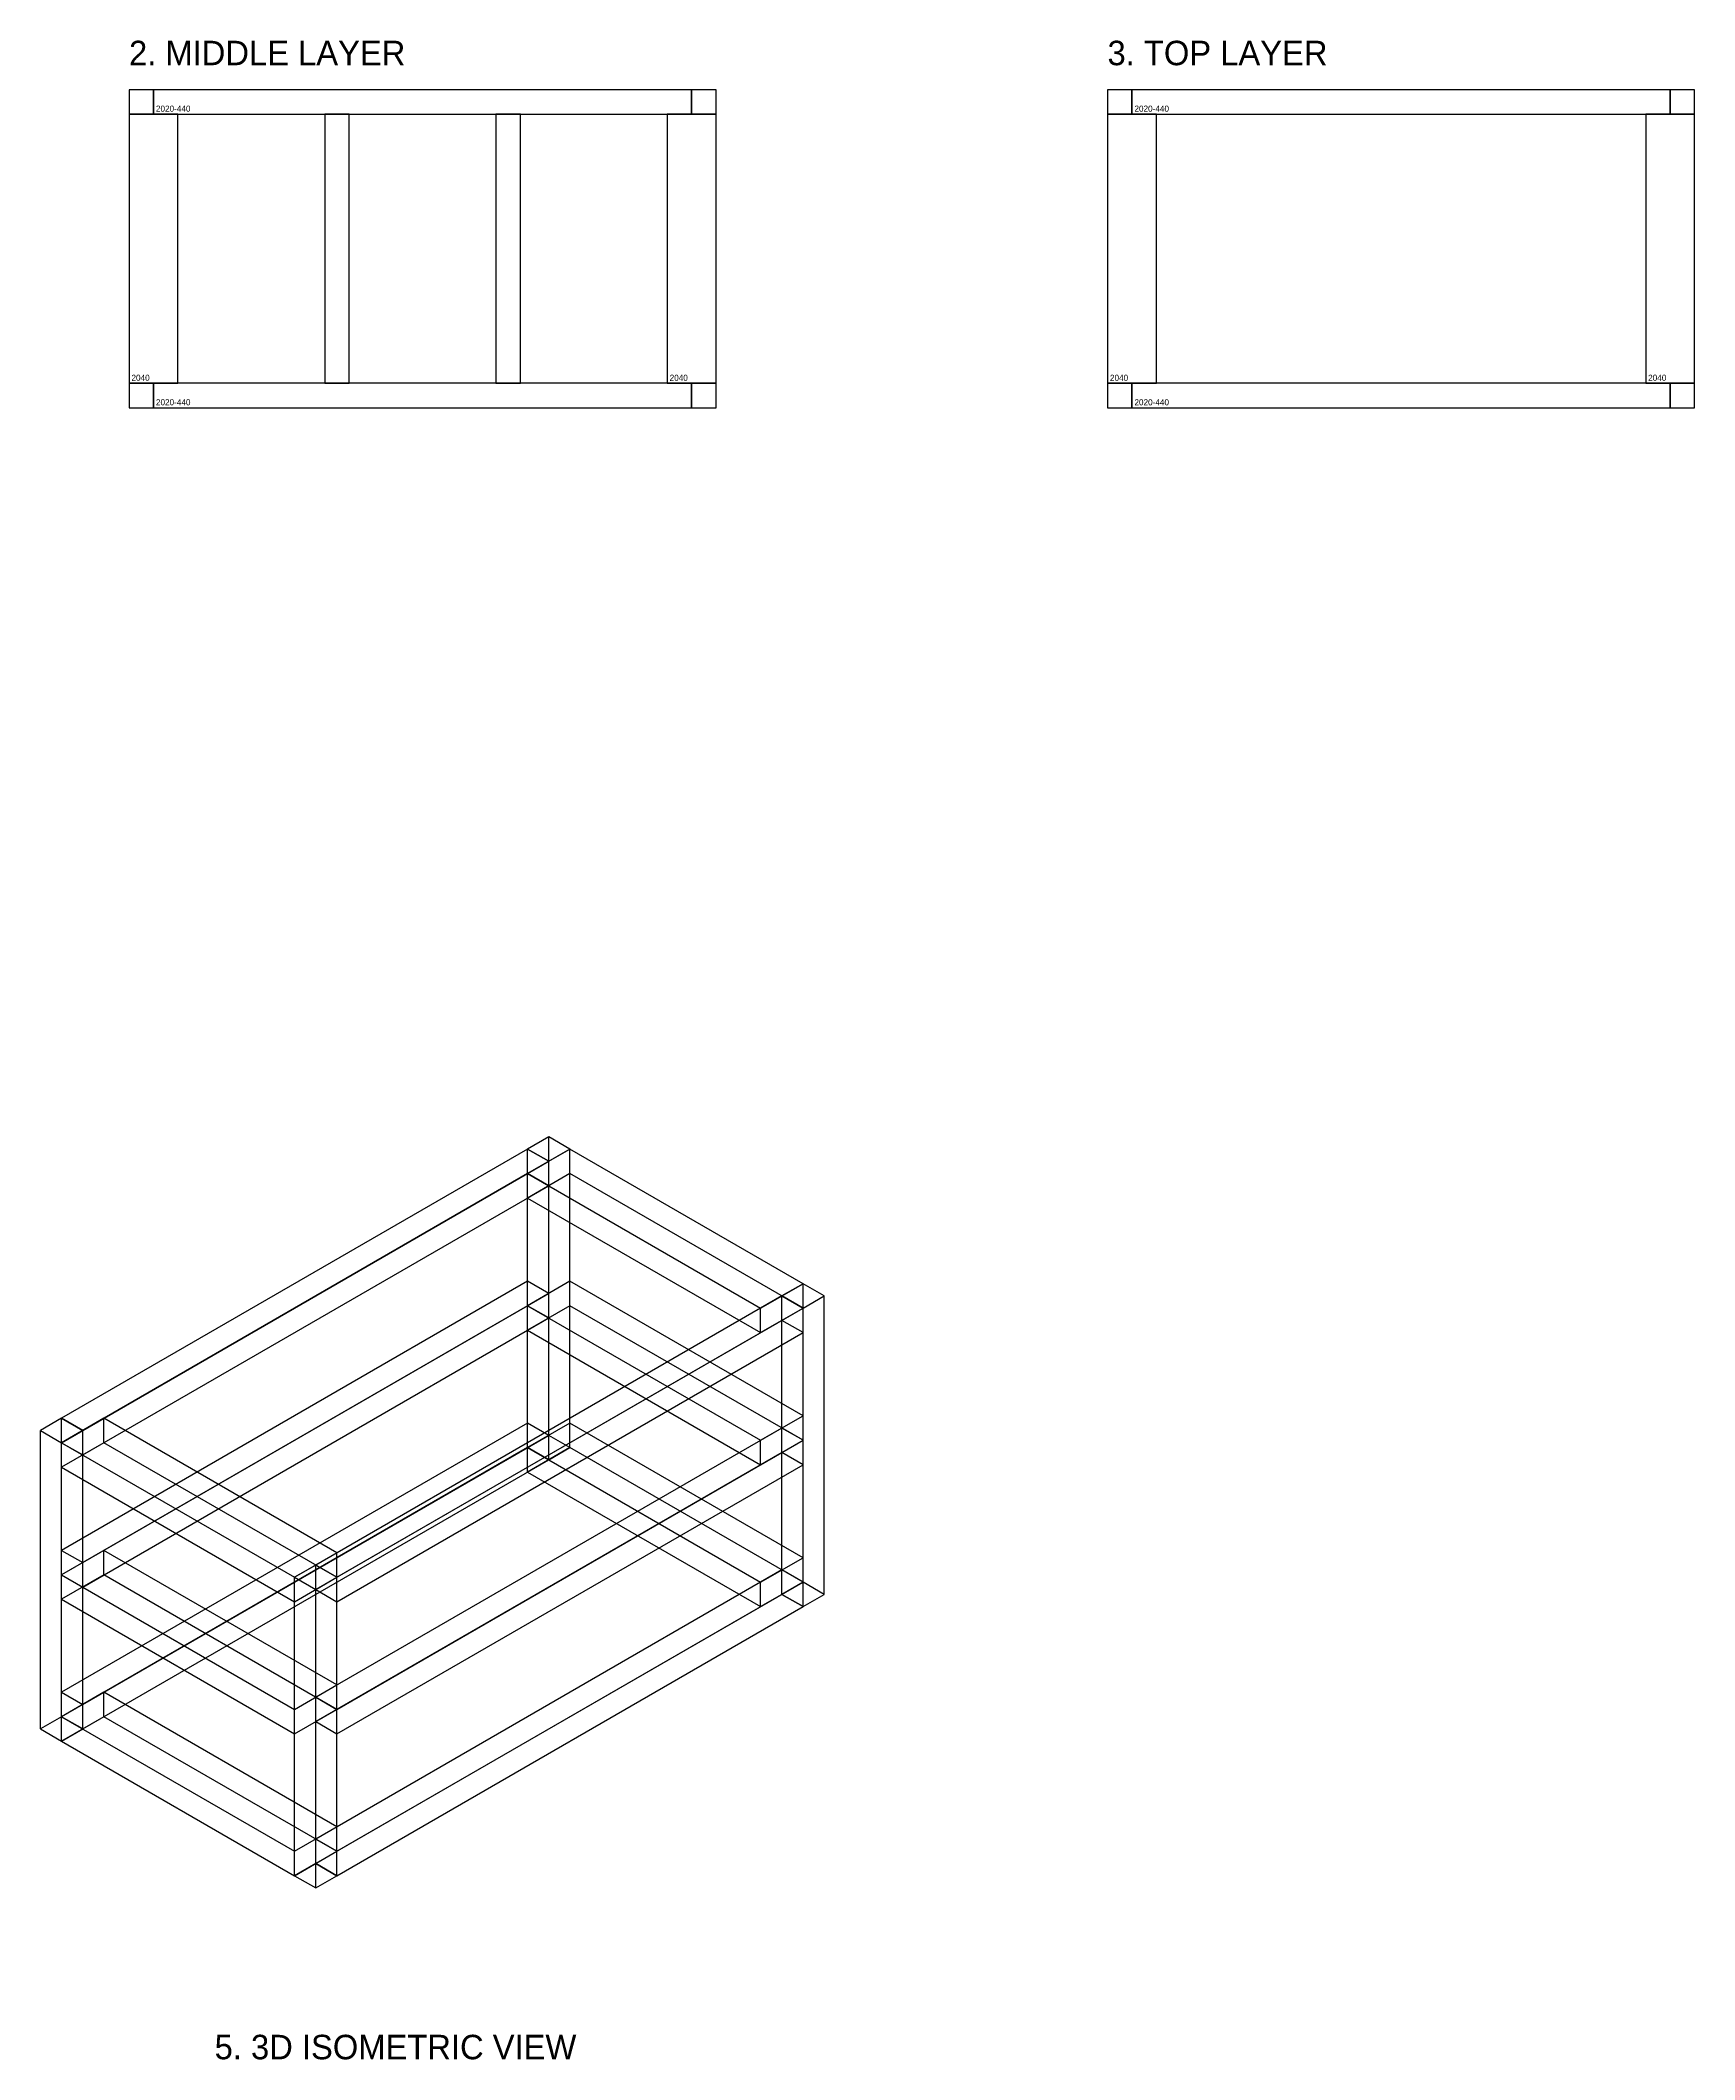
# Model space of a CAD drawing. Header units: metres. Extents: x -20 to 2060, y -1350 to 300.
# Drawn here: x 708 to 2060, y -1350 to 300 of the extents above; entities that cross this region are included whole.
import ezdxf

# ---------------------------------------------------------------- set-up
doc = ezdxf.new("R2010")
doc.units = ezdxf.units.M
doc.linetypes.add('DASHED', pattern=[5, 5])

msp = doc.modelspace()

# ---------------------------------------------------------------- linework, layer by layer
at = {"color": 3}
for p, q in [((1105.88, -606), (724.84, -826)), ((1123.2, -616), (1105.88, -606)), ((1105.88, -626), (1105.88, -606)), ((1105.88, -626), (724.84, -846)), ((742.16, -836), (1123.2, -616)), ((1123.2, -636), (1105.88, -626)), ((1123.2, -636), (1123.2, -616)), ((742.16, -856), (1123.2, -636)), ((1105.88, -714), (724.84, -934)), ((742.16, -944), (1123.2, -724)), ((1313.72, -726), (932.68, -946)), ((1123.2, -724), (1105.88, -714)), ((1105.88, -734), (1105.88, -714)), ((1123.2, -744), (1123.2, -724)), ((1331.04, -736), (1313.72, -726)), ((1313.72, -746), (1313.72, -726)), ((1105.88, -734), (724.84, -954)), ((950, -956), (1331.04, -736)), ((1123.2, -744), (1105.88, -734)), ((1331.04, -756), (1331.04, -736)), ((742.16, -964), (1123.2, -744)), ((1313.72, -746), (932.68, -966)), ((950, -976), (1331.04, -756)), ((1331.04, -756), (1313.72, -746)), ((724.84, -826), (742.16, -836)), ((724.84, -846), (724.84, -826)), ((1105.88, -830), (724.84, -1050)), ((742.16, -856), (742.16, -836)), ((742.16, -1060), (1123.2, -840)), ((1313.72, -834), (932.68, -1054)), ((1123.2, -840), (1105.88, -830)), ((1105.88, -850), (1105.88, -830)), ((1123.2, -860), (1123.2, -840)), ((1331.04, -844), (1313.72, -834)), ((1313.72, -854), (1313.72, -834)), ((724.84, -846), (742.16, -856)), ((1105.88, -850), (724.84, -1070)), ((1313.72, -854), (932.68, -1074)), ((950, -1064), (1331.04, -844)), ((1123.2, -860), (1105.88, -850)), ((1331.04, -864), (1313.72, -854)), ((1331.04, -864), (1331.04, -844)), ((742.16, -1080), (1123.2, -860)), ((950, -1084), (1331.04, -864)), ((724.84, -934), (742.16, -944)), ((724.84, -954), (724.84, -934)), ((724.84, -954), (742.16, -964)), ((742.16, -964), (742.16, -944)), ((932.68, -946), (950, -956)), ((932.68, -966), (932.68, -946)), ((1313.72, -950), (932.68, -1170)), ((950, -976), (950, -956)), ((1331.04, -960), (1313.72, -950)), ((1313.72, -970), (1313.72, -950)), ((932.68, -966), (950, -976)), ((1313.72, -970), (932.68, -1190)), ((950, -1180), (1331.04, -960)), ((1331.04, -980), (1313.72, -970)), ((1331.04, -980), (1331.04, -960)), ((950, -1200), (1331.04, -980)), ((724.84, -1050), (742.16, -1060)), ((724.84, -1070), (724.84, -1050)), ((932.68, -1054), (950, -1064)), ((932.68, -1074), (932.68, -1054)), ((724.84, -1070), (742.16, -1080)), ((742.16, -1080), (742.16, -1060)), ((950, -1084), (950, -1064)), ((932.68, -1074), (950, -1084)), ((932.68, -1170), (950, -1180)), ((932.68, -1190), (932.68, -1170)), ((950, -1200), (950, -1180)), ((932.68, -1190), (950, -1200))]:
    msp.add_line(p, q, dxfattribs=at)
at = {"color": 4}
for p, q in [((1123.2, -596), (1105.88, -606)), ((1105.88, -606), (1123.2, -616)), ((1105.88, -850), (1105.88, -606)), ((1140.52, -606), (1123.2, -596)), ((1123.2, -840), (1123.2, -596)), ((1123.2, -616), (1140.52, -606)), ((1140.52, -850), (1140.52, -606)), ((1123.2, -860), (1123.2, -616)), ((1331.04, -716), (1313.72, -726)), ((1313.72, -726), (1331.04, -736)), ((1313.72, -970), (1313.72, -726)), ((1348.36, -726), (1331.04, -716)), ((1331.04, -960), (1331.04, -716)), ((1331.04, -736), (1348.36, -726)), ((1348.36, -970), (1348.36, -726)), ((1331.04, -980), (1331.04, -736)), ((724.84, -826), (707.52, -836)), ((707.52, -836), (724.84, -846)), ((707.52, -1080), (707.52, -836)), ((742.16, -836), (724.84, -826)), ((724.84, -1070), (724.84, -826)), ((724.84, -846), (742.16, -836)), ((742.16, -1080), (742.16, -836)), ((1123.2, -840), (1105.88, -850)), ((1140.52, -850), (1123.2, -840)), ((724.84, -1090), (724.84, -846)), ((1105.88, -850), (1123.2, -860)), ((1123.2, -860), (1140.52, -850)), ((932.68, -946), (915.36, -956)), ((915.36, -956), (932.68, -966)), ((915.36, -1200), (915.36, -956)), ((950, -956), (932.68, -946)), ((932.68, -1190), (932.68, -946)), ((932.68, -966), (950, -956)), ((950, -1200), (950, -956)), ((932.68, -1210), (932.68, -966)), ((1331.04, -960), (1313.72, -970)), ((1313.72, -970), (1331.04, -980)), ((1348.36, -970), (1331.04, -960)), ((1331.04, -980), (1348.36, -970)), ((724.84, -1070), (707.52, -1080)), ((742.16, -1080), (724.84, -1070)), ((707.52, -1080), (724.84, -1090)), ((724.84, -1090), (742.16, -1080)), ((932.68, -1190), (915.36, -1200)), ((915.36, -1200), (932.68, -1210)), ((950, -1200), (932.68, -1190)), ((932.68, -1210), (950, -1200))]:
    msp.add_line(p, q, dxfattribs=at)
at = {"color": 2}
for p, q in [((1140.52, -606), (1105.88, -626)), ((1331.04, -716), (1140.52, -606)), ((1140.52, -626), (1140.52, -606)), ((1140.52, -626), (1105.88, -646)), ((1105.88, -626), (1296.4, -736)), ((1105.88, -646), (1105.88, -626)), ((1331.04, -736), (1140.52, -626)), ((1105.88, -646), (1296.4, -756)), ((1140.52, -714), (1105.88, -734)), ((1331.04, -824), (1140.52, -714)), ((1140.52, -734), (1140.52, -714)), ((1296.4, -736), (1331.04, -716)), ((1331.04, -736), (1331.04, -716)), ((1140.52, -734), (1105.88, -754)), ((1105.88, -734), (1296.4, -844)), ((1105.88, -754), (1105.88, -734)), ((1331.04, -844), (1140.52, -734)), ((1296.4, -756), (1331.04, -736)), ((1296.4, -756), (1296.4, -736)), ((1105.88, -754), (1296.4, -864)), ((1296.4, -844), (1331.04, -824)), ((1331.04, -844), (1331.04, -824)), ((759.48, -826), (724.84, -846)), ((950, -936), (759.48, -826)), ((759.48, -846), (759.48, -826)), ((1140.52, -830), (1105.88, -850)), ((1331.04, -940), (1140.52, -830)), ((1140.52, -850), (1140.52, -830)), ((759.48, -846), (724.84, -866)), ((724.84, -846), (915.36, -956)), ((724.84, -866), (724.84, -846)), ((950, -956), (759.48, -846)), ((1140.52, -850), (1105.88, -870)), ((1105.88, -850), (1296.4, -960)), ((1105.88, -870), (1105.88, -850)), ((1331.04, -960), (1140.52, -850)), ((1296.4, -864), (1331.04, -844)), ((1296.4, -864), (1296.4, -844)), ((724.84, -866), (915.36, -976)), ((1105.88, -870), (1296.4, -980)), ((759.48, -934), (724.84, -954)), ((950, -1044), (759.48, -934)), ((759.48, -954), (759.48, -934)), ((915.36, -956), (950, -936)), ((950, -956), (950, -936)), ((1296.4, -960), (1331.04, -940)), ((1331.04, -960), (1331.04, -940)), ((759.48, -954), (724.84, -974)), ((724.84, -954), (915.36, -1064)), ((724.84, -974), (724.84, -954)), ((950, -1064), (759.48, -954)), ((915.36, -976), (950, -956)), ((915.36, -976), (915.36, -956)), ((1296.4, -980), (1331.04, -960)), ((1296.4, -980), (1296.4, -960)), ((724.84, -974), (915.36, -1084)), ((759.48, -1050), (724.84, -1070)), ((950, -1160), (759.48, -1050)), ((759.48, -1070), (759.48, -1050)), ((915.36, -1064), (950, -1044)), ((950, -1064), (950, -1044)), ((759.48, -1070), (724.84, -1090)), ((724.84, -1070), (915.36, -1180)), ((724.84, -1090), (724.84, -1070)), ((950, -1180), (759.48, -1070)), ((915.36, -1084), (950, -1064)), ((915.36, -1084), (915.36, -1064)), ((724.84, -1090), (915.36, -1200)), ((915.36, -1180), (950, -1160)), ((950, -1180), (950, -1160)), ((915.36, -1200), (950, -1180)), ((915.36, -1200), (915.36, -1180))]:
    msp.add_line(p, q, dxfattribs=at)
at = {"color": 4, "linetype": 'DASHED'}
for points in [[(780, 240), (800, 240), (800, 260), (780, 260), (780, 240)], [(1240, 240), (1260, 240), (1260, 260), (1240, 260), (1240, 240)], [(1580, 240), (1600, 240), (1600, 260), (1580, 260), (1580, 240)], [(2040, 240), (2060, 240), (2060, 260), (2040, 260), (2040, 240)], [(780, 0), (800, 0), (800, 20), (780, 20), (780, 0)], [(1240, 0), (1260, 0), (1260, 20), (1240, 20), (1240, 0)], [(1580, 0), (1600, 0), (1600, 20), (1580, 20), (1580, 0)], [(2040, 0), (2060, 0), (2060, 20), (2040, 20), (2040, 0)]]:
    msp.add_lwpolyline(points, dxfattribs=at)
at = {"color": 3, "linetype": 'CONTINUOUS'}
for points in [[(800, 240), (1240, 240), (1240, 260), (800, 260), (800, 240)], [(1600, 240), (2040, 240), (2040, 260), (1600, 260), (1600, 240)], [(800, 0), (1240, 0), (1240, 20), (800, 20), (800, 0)], [(1600, 0), (2040, 0), (2040, 20), (1600, 20), (1600, 0)]]:
    msp.add_lwpolyline(points, dxfattribs=at)
at = {"color": 2, "linetype": 'CONTINUOUS'}
for points in [[(780, 20), (820, 20), (820, 240), (780, 240), (780, 20)], [(1220, 20), (1260, 20), (1260, 240), (1220, 240), (1220, 20)], [(1580, 20), (1620, 20), (1620, 240), (1580, 240), (1580, 20)], [(2020, 20), (2060, 20), (2060, 240), (2020, 240), (2020, 20)]]:
    msp.add_lwpolyline(points, dxfattribs=at)
at = {"color": 1, "linetype": 'CONTINUOUS'}
for points in [[(940, 20), (960, 20), (960, 240), (940, 240), (940, 20)], [(1080, 20), (1100, 20), (1100, 240), (1080, 240), (1080, 20)]]:
    msp.add_lwpolyline(points, dxfattribs=at)

# ---------------------------------------------------------------- texts
for s, height, p in [('2. MIDDLE LAYER', 20, (780, 280)), ('3. TOP LAYER', 20, (1580, 280)), ('2020-440', 5, (802, 242)), ('2020-440', 5, (1602, 242)), ('2040', 5, (782, 22)), ('2040', 5, (1222, 22)), ('2040', 5, (1582, 22)), ('2040', 5, (2022, 22)), ('2020-440', 5, (802, 2)), ('2020-440', 5, (1602, 2)), ('5. 3D ISOMETRIC VIEW', 20, (850, -1350))]:
    msp.add_text(s, height=height).set_placement(p)

doc.saveas('drawing.dxf')
